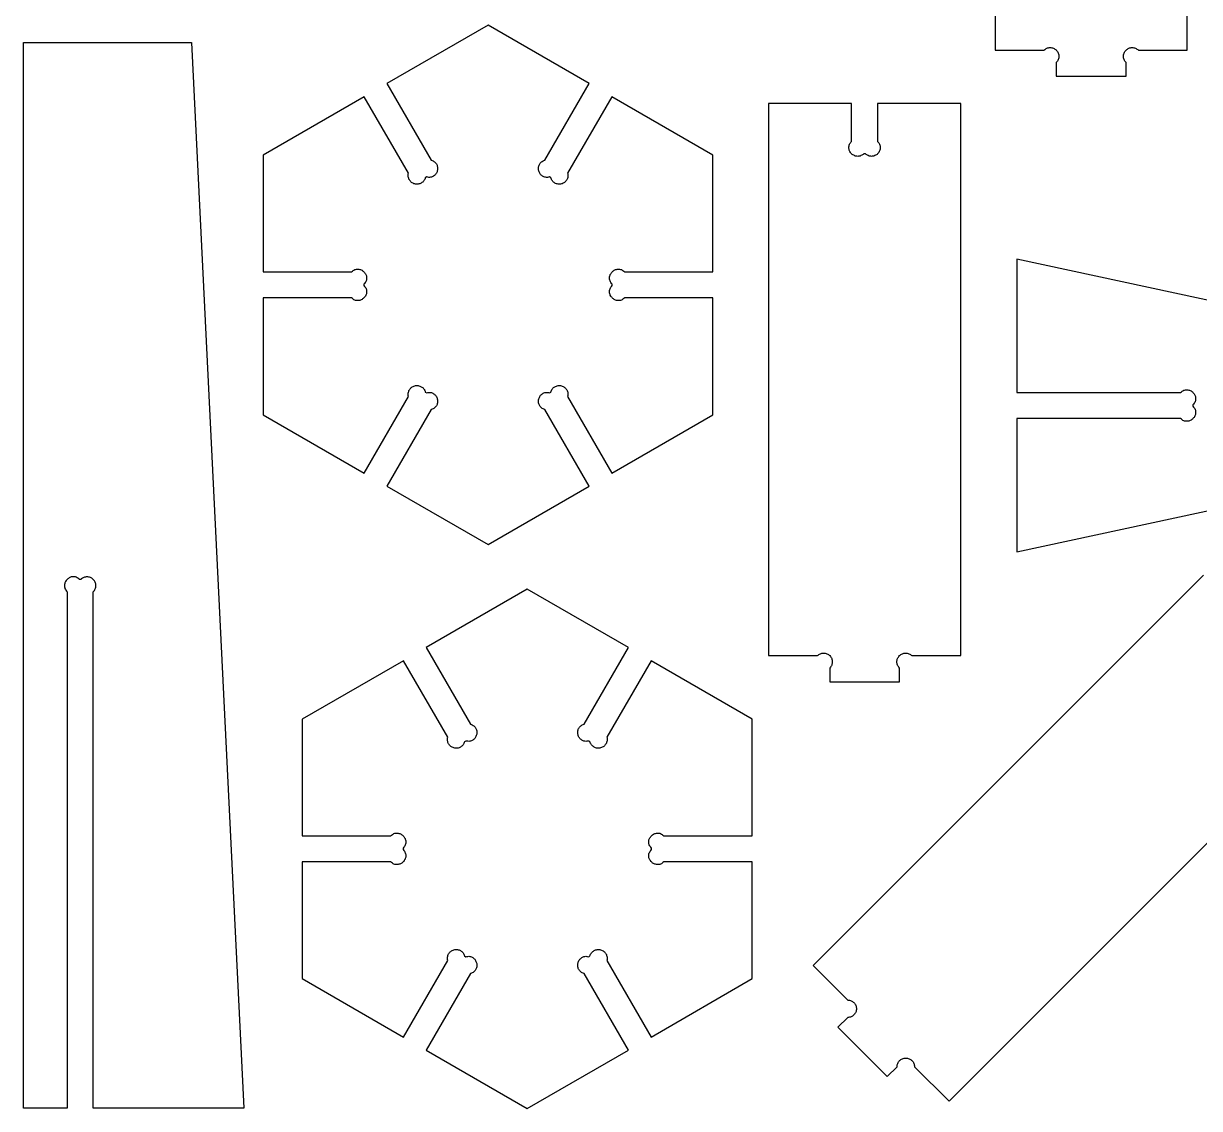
# Model space of a CAD drawing. Extents: x 105 to 1294, y 104 to 1295.
# Drawn here: x 893.1 to 1028.1, y 103.9 to 228.4 of the extents above; entities that cross this region are included whole.
import ezdxf

# ---------------------------------------------------------------- set-up
doc = ezdxf.new("R2010")
doc.units = 0
doc.layers.add('LAYER_1', color=62, linetype='CONTINUOUS')

msp = doc.modelspace()

# ---------------------------------------------------------------- linework, layer by layer
at = {"layer": 'LAYER_1'}
for points in [[(1004.63, 288.72), (1004.63, 225.36), (1010.23, 225.36), (1010.31, 225.43), (1010.39, 225.49), (1010.47, 225.54), (1010.56, 225.58), (1010.65, 225.61), (1010.75, 225.63), (1010.84, 225.65), (1010.94, 225.65), (1011.03, 225.65), (1011.13, 225.63), (1011.22, 225.61), (1011.31, 225.58), (1011.4, 225.54), (1011.49, 225.49), (1011.57, 225.43), (1011.64, 225.36), (1011.71, 225.28), (1011.77, 225.2), (1011.82, 225.12), (1011.86, 225.03), (1011.9, 224.93), (1011.92, 224.84), (1011.93, 224.75), (1011.94, 224.65), (1011.93, 224.55), (1011.92, 224.46), (1011.9, 224.37), (1011.86, 224.27), (1011.82, 224.19), (1011.77, 224.1), (1011.71, 224.02), (1011.64, 223.94), (1011.64, 222.36), (1019.64, 222.36), (1019.64, 223.94), (1019.57, 224.02), (1019.51, 224.1), (1019.46, 224.19), (1019.42, 224.27), (1019.39, 224.37), (1019.37, 224.46), (1019.35, 224.55), (1019.35, 224.65), (1019.35, 224.75), (1019.37, 224.84), (1019.39, 224.93), (1019.42, 225.03), (1019.46, 225.12), (1019.51, 225.2), (1019.57, 225.28), (1019.64, 225.36), (1019.72, 225.43), (1019.8, 225.49), (1019.88, 225.54), (1019.97, 225.58), (1020.06, 225.61), (1020.16, 225.63), (1020.25, 225.65), (1020.35, 225.65), (1020.44, 225.65), (1020.54, 225.63), (1020.63, 225.61), (1020.73, 225.58), (1020.82, 225.54), (1020.9, 225.49), (1020.98, 225.43), (1021.06, 225.36), (1026.66, 225.36), (1026.66, 288.72)], [(1028.55, 165.1), (983.75, 120.29), (987.71, 116.33), (987.81, 116.33), (987.91, 116.31), (988.01, 116.29), (988.1, 116.25), (988.19, 116.21), (988.27, 116.16), (988.35, 116.1), (988.42, 116.04), (988.48, 115.97), (988.54, 115.89), (988.59, 115.81), (988.63, 115.72), (988.66, 115.63), (988.69, 115.53), (988.7, 115.43), (988.71, 115.33), (988.7, 115.23), (988.69, 115.13), (988.66, 115.03), (988.63, 114.94), (988.59, 114.86), (988.54, 114.77), (988.48, 114.7), (988.42, 114.62), (988.35, 114.56), (988.27, 114.5), (988.19, 114.45), (988.1, 114.41), (988.01, 114.38), (987.91, 114.35), (987.81, 114.34), (987.71, 114.33), (986.59, 113.21), (992.25, 107.55), (993.37, 108.67), (993.37, 108.78), (993.39, 108.88), (993.41, 108.97), (993.45, 109.06), (993.49, 109.15), (993.54, 109.23), (993.6, 109.31), (993.66, 109.38), (993.73, 109.45), (993.81, 109.5), (993.89, 109.55), (993.98, 109.6), (994.07, 109.63), (994.17, 109.65), (994.27, 109.67), (994.37, 109.67), (994.47, 109.67), (994.57, 109.65), (994.66, 109.63), (994.76, 109.6), (994.84, 109.55), (994.93, 109.5), (995, 109.45), (995.07, 109.38), (995.14, 109.31), (995.2, 109.23), (995.25, 109.15), (995.29, 109.06), (995.32, 108.97), (995.35, 108.88), (995.36, 108.78), (995.37, 108.67), (999.33, 104.71), (1044.13, 149.51)]]:
    msp.add_lwpolyline(points, dxfattribs=at)
for points in [[(960.63, 220.02), (955.56, 211.23), (955.58, 211.13), (955.59, 211.03), (955.6, 210.93), (955.59, 210.83), (955.57, 210.74), (955.54, 210.64), (955.51, 210.55), (955.46, 210.47), (955.41, 210.39), (955.35, 210.31), (955.28, 210.24), (955.21, 210.18), (955.13, 210.12), (955.04, 210.08), (954.95, 210.03), (954.85, 210), (954.75, 209.98), (954.65, 209.97), (954.55, 209.97), (954.46, 209.98), (954.36, 210), (954.27, 210.02), (954.18, 210.06), (954.09, 210.1), (954.01, 210.16), (953.94, 210.21), (953.87, 210.28), (953.81, 210.35), (953.75, 210.43), (953.7, 210.52), (953.66, 210.61), (953.63, 210.71), (953.48, 210.8), (953.36, 210.77), (953.25, 210.76), (953.14, 210.76), (953.04, 210.77), (952.94, 210.79), (952.84, 210.82), (952.76, 210.86), (952.68, 210.9), (952.6, 210.96), (952.53, 211.02), (952.47, 211.09), (952.41, 211.16), (952.36, 211.24), (952.32, 211.33), (952.28, 211.41), (952.26, 211.5), (952.24, 211.59), (952.22, 211.69), (952.22, 211.78), (952.22, 211.87), (952.23, 211.97), (952.25, 212.06), (952.28, 212.15), (952.32, 212.23), (952.37, 212.31), (952.42, 212.39), (952.49, 212.46), (952.56, 212.53), (952.65, 212.59), (952.74, 212.65), (952.85, 212.69), (952.96, 212.73), (958.04, 221.52), (946.43, 228.22), (934.83, 221.52), (939.9, 212.73), (940.01, 212.69), (940.12, 212.65), (940.22, 212.59), (940.3, 212.53), (940.38, 212.46), (940.44, 212.39), (940.5, 212.31), (940.54, 212.23), (940.58, 212.15), (940.61, 212.06), (940.63, 211.97), (940.64, 211.87), (940.65, 211.78), (940.64, 211.69), (940.63, 211.59), (940.61, 211.5), (940.58, 211.41), (940.55, 211.33), (940.5, 211.24), (940.45, 211.16), (940.4, 211.09), (940.33, 211.02), (940.27, 210.96), (940.19, 210.9), (940.11, 210.86), (940.02, 210.82), (939.93, 210.79), (939.83, 210.77), (939.73, 210.76), (939.62, 210.76), (939.51, 210.77), (939.39, 210.8), (939.23, 210.71), (939.2, 210.61), (939.16, 210.52), (939.12, 210.43), (939.06, 210.35), (939, 210.28), (938.93, 210.21), (938.85, 210.16), (938.77, 210.1), (938.69, 210.06), (938.6, 210.02), (938.5, 210), (938.41, 209.98), (938.31, 209.97), (938.21, 209.97), (938.11, 209.98), (938.02, 210), (937.92, 210.03), (937.83, 210.08), (937.74, 210.12), (937.66, 210.18), (937.58, 210.24), (937.52, 210.31), (937.46, 210.39), (937.41, 210.47), (937.36, 210.55), (937.33, 210.64), (937.3, 210.74), (937.28, 210.83), (937.27, 210.93), (937.27, 211.03), (937.28, 211.13), (937.3, 211.23), (932.23, 220.02), (920.63, 213.32), (920.63, 199.92), (930.77, 199.92), (930.86, 200), (930.96, 200.07), (931.05, 200.12), (931.14, 200.17), (931.24, 200.2), (931.33, 200.22), (931.43, 200.23), (931.52, 200.23), (931.62, 200.22), (931.71, 200.2), (931.8, 200.17), (931.88, 200.13), (931.97, 200.09), (932.04, 200.04), (932.12, 199.98), (932.19, 199.92), (932.25, 199.85), (932.31, 199.77), (932.36, 199.7), (932.4, 199.61), (932.44, 199.53), (932.47, 199.44), (932.49, 199.35), (932.5, 199.25), (932.5, 199.16), (932.49, 199.06), (932.47, 198.97), (932.43, 198.87), (932.39, 198.78), (932.34, 198.68), (932.27, 198.59), (932.19, 198.5), (932.19, 198.33), (932.27, 198.24), (932.34, 198.15), (932.39, 198.06), (932.43, 197.96), (932.47, 197.87), (932.49, 197.77), (932.5, 197.67), (932.5, 197.58), (932.49, 197.49), (932.47, 197.4), (932.44, 197.31), (932.4, 197.22), (932.36, 197.14), (932.31, 197.06), (932.25, 196.99), (932.19, 196.92), (932.12, 196.85), (932.04, 196.8), (931.97, 196.75), (931.88, 196.7), (931.8, 196.67), (931.71, 196.64), (931.62, 196.62), (931.52, 196.61), (931.43, 196.61), (931.33, 196.62), (931.24, 196.64), (931.14, 196.67), (931.05, 196.71), (930.96, 196.77), (930.86, 196.84), (930.77, 196.92), (920.63, 196.92), (920.63, 183.52), (932.23, 176.82), (937.3, 185.61), (937.28, 185.71), (937.27, 185.81), (937.27, 185.9), (937.28, 186), (937.3, 186.1), (937.33, 186.19), (937.36, 186.28), (937.41, 186.36), (937.46, 186.45), (937.52, 186.52), (937.58, 186.59), (937.66, 186.65), (937.74, 186.71), (937.83, 186.76), (937.92, 186.8), (938.02, 186.83), (938.11, 186.85), (938.21, 186.86), (938.31, 186.86), (938.41, 186.86), (938.5, 186.84), (938.6, 186.81), (938.69, 186.77), (938.77, 186.73), (938.85, 186.68), (938.93, 186.62), (939, 186.55), (939.06, 186.48), (939.12, 186.4), (939.16, 186.31), (939.2, 186.22), (939.23, 186.12), (939.39, 186.04), (939.51, 186.06), (939.62, 186.08), (939.73, 186.08), (939.83, 186.07), (939.93, 186.05), (940.02, 186.02), (940.11, 185.98), (940.19, 185.93), (940.27, 185.87), (940.33, 185.81), (940.4, 185.74), (940.45, 185.67), (940.5, 185.59), (940.55, 185.51), (940.58, 185.42), (940.61, 185.33), (940.63, 185.24), (940.64, 185.15), (940.65, 185.05), (940.64, 184.96), (940.63, 184.87), (940.61, 184.78), (940.58, 184.69), (940.54, 184.6), (940.5, 184.52), (940.44, 184.44), (940.38, 184.37), (940.3, 184.3), (940.22, 184.24), (940.12, 184.19), (940.01, 184.14), (939.9, 184.11), (934.83, 175.32), (946.43, 168.62), (958.04, 175.32), (952.96, 184.11), (952.85, 184.14), (952.74, 184.19), (952.65, 184.24), (952.56, 184.3), (952.49, 184.37), (952.42, 184.44), (952.37, 184.52), (952.32, 184.6), (952.28, 184.69), (952.25, 184.78), (952.23, 184.87), (952.22, 184.96), (952.22, 185.05), (952.22, 185.15), (952.24, 185.24), (952.26, 185.33), (952.28, 185.42), (952.32, 185.51), (952.36, 185.59), (952.41, 185.67), (952.47, 185.74), (952.53, 185.81), (952.6, 185.87), (952.68, 185.93), (952.76, 185.98), (952.84, 186.02), (952.94, 186.05), (953.04, 186.07), (953.14, 186.08), (953.25, 186.08), (953.36, 186.06), (953.48, 186.04), (953.63, 186.12), (953.66, 186.22), (953.7, 186.31), (953.75, 186.4), (953.81, 186.48), (953.87, 186.55), (953.94, 186.62), (954.01, 186.68), (954.09, 186.73), (954.18, 186.77), (954.27, 186.81), (954.36, 186.84), (954.46, 186.86), (954.55, 186.86), (954.65, 186.86), (954.75, 186.85), (954.85, 186.83), (954.95, 186.8), (955.04, 186.76), (955.13, 186.71), (955.21, 186.65), (955.28, 186.59), (955.35, 186.52), (955.41, 186.45), (955.46, 186.36), (955.51, 186.28), (955.54, 186.19), (955.57, 186.1), (955.59, 186), (955.6, 185.9), (955.59, 185.81), (955.58, 185.71), (955.56, 185.61), (960.63, 176.82), (972.24, 183.52), (972.24, 196.92), (962.1, 196.92), (962.01, 196.84), (961.91, 196.77), (961.82, 196.71), (961.73, 196.67), (961.63, 196.64), (961.53, 196.62), (961.44, 196.61), (961.34, 196.61), (961.25, 196.62), (961.16, 196.64), (961.07, 196.67), (960.98, 196.7), (960.9, 196.75), (960.82, 196.8), (960.75, 196.85), (960.68, 196.92), (960.62, 196.99), (960.56, 197.06), (960.51, 197.14), (960.46, 197.22), (960.43, 197.31), (960.4, 197.4), (960.38, 197.49), (960.37, 197.58), (960.37, 197.67), (960.38, 197.77), (960.4, 197.87), (960.43, 197.96), (960.47, 198.06), (960.53, 198.15), (960.59, 198.24), (960.67, 198.33), (960.67, 198.5), (960.59, 198.59), (960.53, 198.68), (960.47, 198.78), (960.43, 198.87), (960.4, 198.97), (960.38, 199.06), (960.37, 199.16), (960.37, 199.25), (960.38, 199.35), (960.4, 199.44), (960.43, 199.53), (960.46, 199.61), (960.51, 199.7), (960.56, 199.77), (960.62, 199.85), (960.68, 199.92), (960.75, 199.98), (960.82, 200.04), (960.9, 200.09), (960.98, 200.13), (961.07, 200.17), (961.16, 200.2), (961.25, 200.22), (961.34, 200.23), (961.44, 200.23), (961.53, 200.22), (961.63, 200.2), (961.73, 200.17), (961.82, 200.12), (961.91, 200.07), (962.01, 200), (962.1, 199.92), (972.24, 199.92), (972.24, 213.32)], [(918.42, 103.94), (901.13, 103.94), (901.13, 163.19), (901.2, 163.27), (901.26, 163.35), (901.31, 163.44), (901.35, 163.52), (901.38, 163.62), (901.41, 163.71), (901.42, 163.8), (901.43, 163.9), (901.42, 164), (901.41, 164.09), (901.38, 164.19), (901.35, 164.28), (901.31, 164.37), (901.26, 164.45), (901.2, 164.53), (901.13, 164.61), (901.06, 164.68), (900.98, 164.74), (900.89, 164.79), (900.8, 164.83), (900.71, 164.86), (900.62, 164.88), (900.52, 164.9), (900.43, 164.9), (900.33, 164.9), (900.24, 164.88), (900.14, 164.86), (900.05, 164.83), (899.96, 164.79), (899.88, 164.74), (899.79, 164.68), (899.72, 164.61), (899.55, 164.61), (899.46, 164.69), (899.37, 164.76), (899.27, 164.81), (899.18, 164.86), (899.08, 164.89), (898.99, 164.91), (898.89, 164.92), (898.8, 164.92), (898.7, 164.91), (898.61, 164.89), (898.52, 164.86), (898.44, 164.82), (898.35, 164.78), (898.28, 164.73), (898.2, 164.67), (898.13, 164.61), (898.07, 164.54), (898.01, 164.47), (897.96, 164.39), (897.92, 164.3), (897.88, 164.22), (897.85, 164.13), (897.83, 164.04), (897.82, 163.95), (897.82, 163.85), (897.83, 163.76), (897.85, 163.66), (897.88, 163.56), (897.93, 163.47), (897.98, 163.38), (898.05, 163.28), (898.13, 163.19), (898.13, 103.94), (893.13, 103.94), (893.14, 226.22), (912.4, 226.22)], [(991.14, 219.22), (991.14, 214.88), (991.21, 214.8), (991.27, 214.72), (991.32, 214.64), (991.36, 214.55), (991.4, 214.46), (991.42, 214.36), (991.43, 214.27), (991.44, 214.17), (991.43, 214.08), (991.42, 213.98), (991.4, 213.89), (991.36, 213.8), (991.32, 213.71), (991.27, 213.62), (991.21, 213.54), (991.14, 213.47), (991.07, 213.4), (990.99, 213.34), (990.9, 213.29), (990.81, 213.25), (990.72, 213.21), (990.63, 213.19), (990.53, 213.18), (990.44, 213.17), (990.34, 213.18), (990.25, 213.19), (990.15, 213.21), (990.06, 213.25), (989.97, 213.29), (989.89, 213.34), (989.81, 213.4), (989.73, 213.47), (989.56, 213.47), (989.49, 213.4), (989.4, 213.34), (989.32, 213.29), (989.23, 213.25), (989.14, 213.21), (989.05, 213.19), (988.95, 213.18), (988.85, 213.17), (988.76, 213.18), (988.66, 213.19), (988.57, 213.21), (988.48, 213.25), (988.39, 213.29), (988.3, 213.34), (988.22, 213.4), (988.14, 213.47), (988.07, 213.54), (988.01, 213.62), (987.96, 213.71), (987.92, 213.8), (987.89, 213.89), (987.87, 213.98), (987.85, 214.08), (987.85, 214.17), (987.85, 214.27), (987.87, 214.36), (987.89, 214.46), (987.92, 214.55), (987.96, 214.64), (988.01, 214.72), (988.07, 214.8), (988.14, 214.88), (988.14, 219.22), (978.63, 219.22), (978.63, 155.86), (984.24, 155.86), (984.31, 155.93), (984.39, 155.99), (984.48, 156.04), (984.57, 156.08), (984.66, 156.11), (984.75, 156.13), (984.85, 156.15), (984.94, 156.15), (985.04, 156.15), (985.13, 156.13), (985.23, 156.11), (985.32, 156.08), (985.41, 156.04), (985.49, 155.99), (985.57, 155.93), (985.65, 155.86), (985.72, 155.78), (985.78, 155.7), (985.83, 155.62), (985.87, 155.53), (985.9, 155.44), (985.92, 155.34), (985.94, 155.25), (985.94, 155.15), (985.94, 155.05), (985.92, 154.96), (985.9, 154.87), (985.87, 154.77), (985.83, 154.69), (985.78, 154.6), (985.72, 154.52), (985.65, 154.44), (985.65, 152.86), (993.64, 152.86), (993.64, 154.44), (993.58, 154.52), (993.52, 154.6), (993.47, 154.69), (993.43, 154.77), (993.39, 154.87), (993.37, 154.96), (993.36, 155.05), (993.35, 155.15), (993.36, 155.25), (993.37, 155.34), (993.39, 155.44), (993.43, 155.53), (993.47, 155.62), (993.52, 155.7), (993.58, 155.78), (993.64, 155.86), (993.72, 155.93), (993.8, 155.99), (993.89, 156.04), (993.98, 156.08), (994.07, 156.11), (994.16, 156.13), (994.26, 156.15), (994.35, 156.15), (994.45, 156.15), (994.54, 156.13), (994.64, 156.11), (994.73, 156.08), (994.82, 156.04), (994.9, 155.99), (994.98, 155.93), (995.06, 155.86), (1000.67, 155.86), (1000.67, 219.22)], [(1007.13, 186.07), (1025.91, 186.07), (1026, 186.15), (1026.09, 186.22), (1026.18, 186.27), (1026.28, 186.32), (1026.37, 186.35), (1026.47, 186.37), (1026.57, 186.38), (1026.66, 186.38), (1026.75, 186.37), (1026.84, 186.35), (1026.93, 186.32), (1027.02, 186.28), (1027.1, 186.24), (1027.18, 186.19), (1027.26, 186.13), (1027.32, 186.07), (1027.39, 186), (1027.45, 185.93), (1027.5, 185.85), (1027.54, 185.76), (1027.58, 185.68), (1027.6, 185.59), (1027.62, 185.5), (1027.63, 185.41), (1027.63, 185.31), (1027.62, 185.22), (1027.6, 185.12), (1027.57, 185.02), (1027.53, 184.93), (1027.47, 184.84), (1027.4, 184.74), (1027.32, 184.65), (1027.32, 184.48), (1027.4, 184.39), (1027.47, 184.3), (1027.53, 184.21), (1027.57, 184.11), (1027.6, 184.02), (1027.62, 183.92), (1027.63, 183.83), (1027.63, 183.73), (1027.62, 183.64), (1027.6, 183.55), (1027.58, 183.46), (1027.54, 183.37), (1027.5, 183.29), (1027.45, 183.21), (1027.39, 183.14), (1027.32, 183.07), (1027.26, 183), (1027.18, 182.95), (1027.1, 182.9), (1027.02, 182.85), (1026.93, 182.82), (1026.84, 182.79), (1026.75, 182.77), (1026.66, 182.76), (1026.57, 182.76), (1026.47, 182.77), (1026.37, 182.79), (1026.28, 182.82), (1026.18, 182.86), (1026.09, 182.92), (1026, 182.99), (1025.91, 183.07), (1007.13, 183.07), (1007.13, 167.78), (1085.15, 184.57), (1007.13, 201.36)], [(936.73, 112.09), (941.81, 120.87), (941.78, 120.97), (941.77, 121.07), (941.77, 121.17), (941.78, 121.27), (941.8, 121.37), (941.83, 121.46), (941.86, 121.55), (941.9, 121.63), (941.96, 121.71), (942.02, 121.79), (942.08, 121.86), (942.16, 121.92), (942.24, 121.98), (942.32, 122.03), (942.42, 122.07), (942.51, 122.1), (942.61, 122.12), (942.71, 122.13), (942.81, 122.13), (942.91, 122.12), (943.01, 122.11), (943.1, 122.08), (943.19, 122.04), (943.27, 122), (943.35, 121.95), (943.43, 121.89), (943.5, 121.82), (943.56, 121.75), (943.62, 121.67), (943.67, 121.58), (943.71, 121.49), (943.74, 121.39), (943.89, 121.31), (944, 121.33), (944.12, 121.34), (944.23, 121.35), (944.33, 121.34), (944.43, 121.32), (944.52, 121.28), (944.61, 121.25), (944.69, 121.2), (944.77, 121.14), (944.84, 121.08), (944.9, 121.01), (944.96, 120.94), (945, 120.86), (945.05, 120.77), (945.08, 120.69), (945.11, 120.6), (945.13, 120.51), (945.14, 120.41), (945.15, 120.32), (945.14, 120.23), (945.13, 120.14), (945.11, 120.04), (945.08, 119.96), (945.05, 119.87), (945, 119.79), (944.94, 119.71), (944.88, 119.64), (944.8, 119.57), (944.72, 119.51), (944.62, 119.46), (944.52, 119.41), (944.41, 119.37), (939.33, 110.59), (950.93, 103.88), (962.54, 110.59), (957.47, 119.37), (957.35, 119.41), (957.25, 119.46), (957.15, 119.51), (957.07, 119.57), (956.99, 119.64), (956.93, 119.71), (956.87, 119.79), (956.82, 119.87), (956.79, 119.96), (956.76, 120.04), (956.74, 120.14), (956.72, 120.23), (956.72, 120.32), (956.73, 120.41), (956.74, 120.51), (956.76, 120.6), (956.79, 120.69), (956.82, 120.77), (956.86, 120.86), (956.91, 120.94), (956.97, 121.01), (957.03, 121.08), (957.1, 121.14), (957.18, 121.2), (957.26, 121.25), (957.35, 121.28), (957.44, 121.32), (957.54, 121.34), (957.64, 121.35), (957.75, 121.34), (957.86, 121.33), (957.98, 121.31), (958.13, 121.39), (958.16, 121.49), (958.2, 121.58), (958.25, 121.67), (958.31, 121.75), (958.37, 121.82), (958.44, 121.89), (958.52, 121.95), (958.6, 122), (958.68, 122.04), (958.77, 122.08), (958.86, 122.11), (958.96, 122.12), (959.06, 122.13), (959.15, 122.13), (959.25, 122.12), (959.35, 122.1), (959.45, 122.07), (959.54, 122.03), (959.63, 121.98), (959.71, 121.92), (959.78, 121.86), (959.85, 121.79), (959.91, 121.71), (959.96, 121.63), (960.01, 121.55), (960.04, 121.46), (960.07, 121.37), (960.09, 121.27), (960.1, 121.17), (960.1, 121.07), (960.09, 120.97), (960.07, 120.87), (965.14, 112.09), (976.74, 118.79), (976.74, 132.19), (966.59, 132.19), (966.5, 132.1), (966.41, 132.04), (966.32, 131.98), (966.22, 131.94), (966.13, 131.9), (966.03, 131.88), (965.94, 131.88), (965.84, 131.88), (965.75, 131.89), (965.66, 131.91), (965.57, 131.93), (965.48, 131.97), (965.4, 132.01), (965.32, 132.06), (965.25, 132.12), (965.18, 132.18), (965.12, 132.25), (965.06, 132.33), (965.01, 132.41), (964.97, 132.49), (964.93, 132.57), (964.9, 132.66), (964.88, 132.75), (964.87, 132.85), (964.87, 132.94), (964.88, 133.04), (964.9, 133.13), (964.93, 133.23), (964.98, 133.32), (965.03, 133.42), (965.1, 133.51), (965.18, 133.6), (965.18, 133.77), (965.1, 133.86), (965.03, 133.95), (964.98, 134.05), (964.93, 134.14), (964.9, 134.24), (964.88, 134.33), (964.87, 134.43), (964.87, 134.52), (964.88, 134.62), (964.9, 134.71), (964.93, 134.8), (964.97, 134.88), (965.01, 134.96), (965.06, 135.04), (965.12, 135.12), (965.18, 135.18), (965.25, 135.25), (965.32, 135.31), (965.4, 135.36), (965.48, 135.4), (965.57, 135.44), (965.66, 135.46), (965.75, 135.48), (965.84, 135.49), (965.94, 135.5), (966.03, 135.49), (966.13, 135.47), (966.22, 135.43), (966.32, 135.39), (966.41, 135.33), (966.5, 135.27), (966.59, 135.19), (976.74, 135.19), (976.74, 148.58), (965.14, 155.28), (960.07, 146.5), (960.09, 146.4), (960.1, 146.3), (960.1, 146.2), (960.09, 146.1), (960.07, 146), (960.04, 145.91), (960.01, 145.82), (959.96, 145.74), (959.91, 145.66), (959.85, 145.58), (959.78, 145.51), (959.71, 145.45), (959.63, 145.39), (959.54, 145.34), (959.45, 145.3), (959.35, 145.27), (959.25, 145.25), (959.15, 145.24), (959.06, 145.24), (958.96, 145.25), (958.86, 145.26), (958.77, 145.29), (958.68, 145.33), (958.6, 145.37), (958.52, 145.42), (958.44, 145.48), (958.37, 145.55), (958.31, 145.62), (958.25, 145.7), (958.2, 145.79), (958.16, 145.88), (958.13, 145.98), (957.98, 146.06), (957.86, 146.04), (957.75, 146.03), (957.64, 146.02), (957.54, 146.03), (957.44, 146.05), (957.35, 146.09), (957.26, 146.12), (957.18, 146.17), (957.1, 146.23), (957.03, 146.29), (956.97, 146.36), (956.91, 146.43), (956.86, 146.51), (956.82, 146.6), (956.79, 146.68), (956.76, 146.77), (956.74, 146.86), (956.73, 146.96), (956.72, 147.05), (956.72, 147.14), (956.74, 147.23), (956.76, 147.33), (956.79, 147.41), (956.82, 147.5), (956.87, 147.58), (956.93, 147.66), (956.99, 147.73), (957.07, 147.8), (957.15, 147.86), (957.25, 147.91), (957.35, 147.96), (957.47, 148), (962.54, 156.78), (950.93, 163.48), (939.33, 156.78), (944.41, 148), (944.52, 147.96), (944.62, 147.91), (944.72, 147.86), (944.8, 147.8), (944.88, 147.73), (944.94, 147.66), (945, 147.58), (945.05, 147.5), (945.08, 147.41), (945.11, 147.33), (945.13, 147.23), (945.14, 147.14), (945.15, 147.05), (945.14, 146.96), (945.13, 146.86), (945.11, 146.77), (945.08, 146.68), (945.05, 146.6), (945, 146.51), (944.96, 146.43), (944.9, 146.36), (944.84, 146.29), (944.77, 146.23), (944.69, 146.17), (944.61, 146.12), (944.52, 146.09), (944.43, 146.05), (944.33, 146.03), (944.23, 146.02), (944.12, 146.03), (944, 146.04), (943.89, 146.06), (943.74, 145.98), (943.71, 145.88), (943.67, 145.79), (943.62, 145.7), (943.56, 145.62), (943.5, 145.55), (943.43, 145.48), (943.35, 145.42), (943.27, 145.37), (943.19, 145.33), (943.1, 145.29), (943.01, 145.26), (942.91, 145.25), (942.81, 145.24), (942.71, 145.24), (942.61, 145.25), (942.51, 145.27), (942.42, 145.3), (942.32, 145.34), (942.24, 145.39), (942.16, 145.45), (942.08, 145.51), (942.02, 145.58), (941.96, 145.66), (941.9, 145.74), (941.86, 145.82), (941.83, 145.91), (941.8, 146), (941.78, 146.1), (941.77, 146.2), (941.77, 146.3), (941.78, 146.4), (941.81, 146.5), (936.73, 155.28), (925.12, 148.58), (925.12, 135.19), (935.27, 135.19), (935.36, 135.27), (935.45, 135.33), (935.55, 135.39), (935.64, 135.43), (935.74, 135.47), (935.84, 135.49), (935.93, 135.5), (936.03, 135.49), (936.12, 135.48), (936.21, 135.46), (936.3, 135.44), (936.39, 135.4), (936.47, 135.36), (936.55, 135.31), (936.62, 135.25), (936.69, 135.18), (936.75, 135.12), (936.81, 135.04), (936.86, 134.96), (936.91, 134.88), (936.94, 134.8), (936.97, 134.71), (936.99, 134.62), (937, 134.52), (937, 134.43), (936.99, 134.33), (936.97, 134.24), (936.94, 134.14), (936.9, 134.05), (936.84, 133.95), (936.77, 133.86), (936.69, 133.77), (936.69, 133.6), (936.77, 133.51), (936.84, 133.42), (936.9, 133.32), (936.94, 133.23), (936.97, 133.13), (936.99, 133.04), (937, 132.94), (937, 132.85), (936.99, 132.75), (936.97, 132.66), (936.94, 132.57), (936.91, 132.49), (936.86, 132.41), (936.81, 132.33), (936.75, 132.25), (936.69, 132.18), (936.62, 132.12), (936.55, 132.06), (936.47, 132.01), (936.39, 131.97), (936.3, 131.93), (936.21, 131.91), (936.12, 131.89), (936.03, 131.88), (935.93, 131.88), (935.84, 131.88), (935.74, 131.9), (935.64, 131.94), (935.55, 131.98), (935.45, 132.04), (935.36, 132.1), (935.27, 132.19), (925.12, 132.19), (925.12, 118.79)]]:
    msp.add_lwpolyline(points, close=True, dxfattribs=at)

doc.saveas('drawing.dxf')
